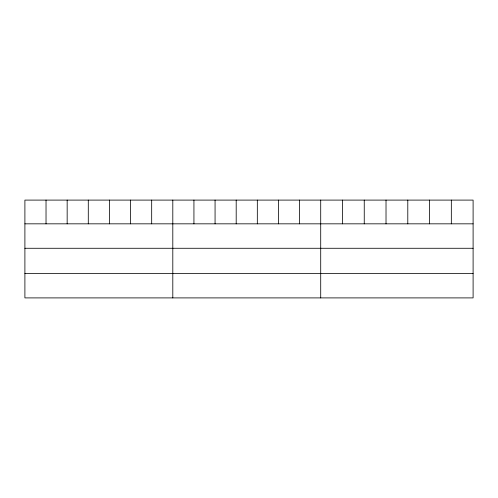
<?xml version="1.0" encoding="UTF-8"?>
<svg xmlns="http://www.w3.org/2000/svg" width="498" height="498" viewBox="0 0 498 498"><rect width="100%" height="100%" fill="white"/><g stroke="black" fill="none" stroke-linecap="round" stroke-linejoin="round"><path stroke-width="0.75" d="M473.1 223.832L473.1 297.904L24.9 297.904L24.9 200.096L473.1 200.096L473.1 223.832L24.9 223.832M24.9 248.272L473.1 248.272M24.9 273.458L473.1 273.458M451.331 200.096L451.331 223.832M429.562 200.096L429.562 223.832M407.794 200.096L407.794 223.832M386.018 200.096L386.018 223.832M364.25 200.096L364.25 223.832M342.481 200.096L342.481 223.832M320.712 200.096L320.712 297.904M299.584 200.096L299.584 223.832M278.45 200.096L278.45 223.832M257.323 200.096L257.323 223.832M236.195 200.096L236.195 223.832M215.068 200.096L215.068 223.832M193.934 200.096L193.934 223.832M172.806 200.096L172.806 297.904M151.678 200.096L151.678 223.832M130.544 200.096L130.544 223.832M109.417 200.096L109.417 223.832M88.289 200.096L88.289 223.832M67.162 200.096L67.162 223.832M46.028 200.096L46.028 223.832"/></g></svg>
